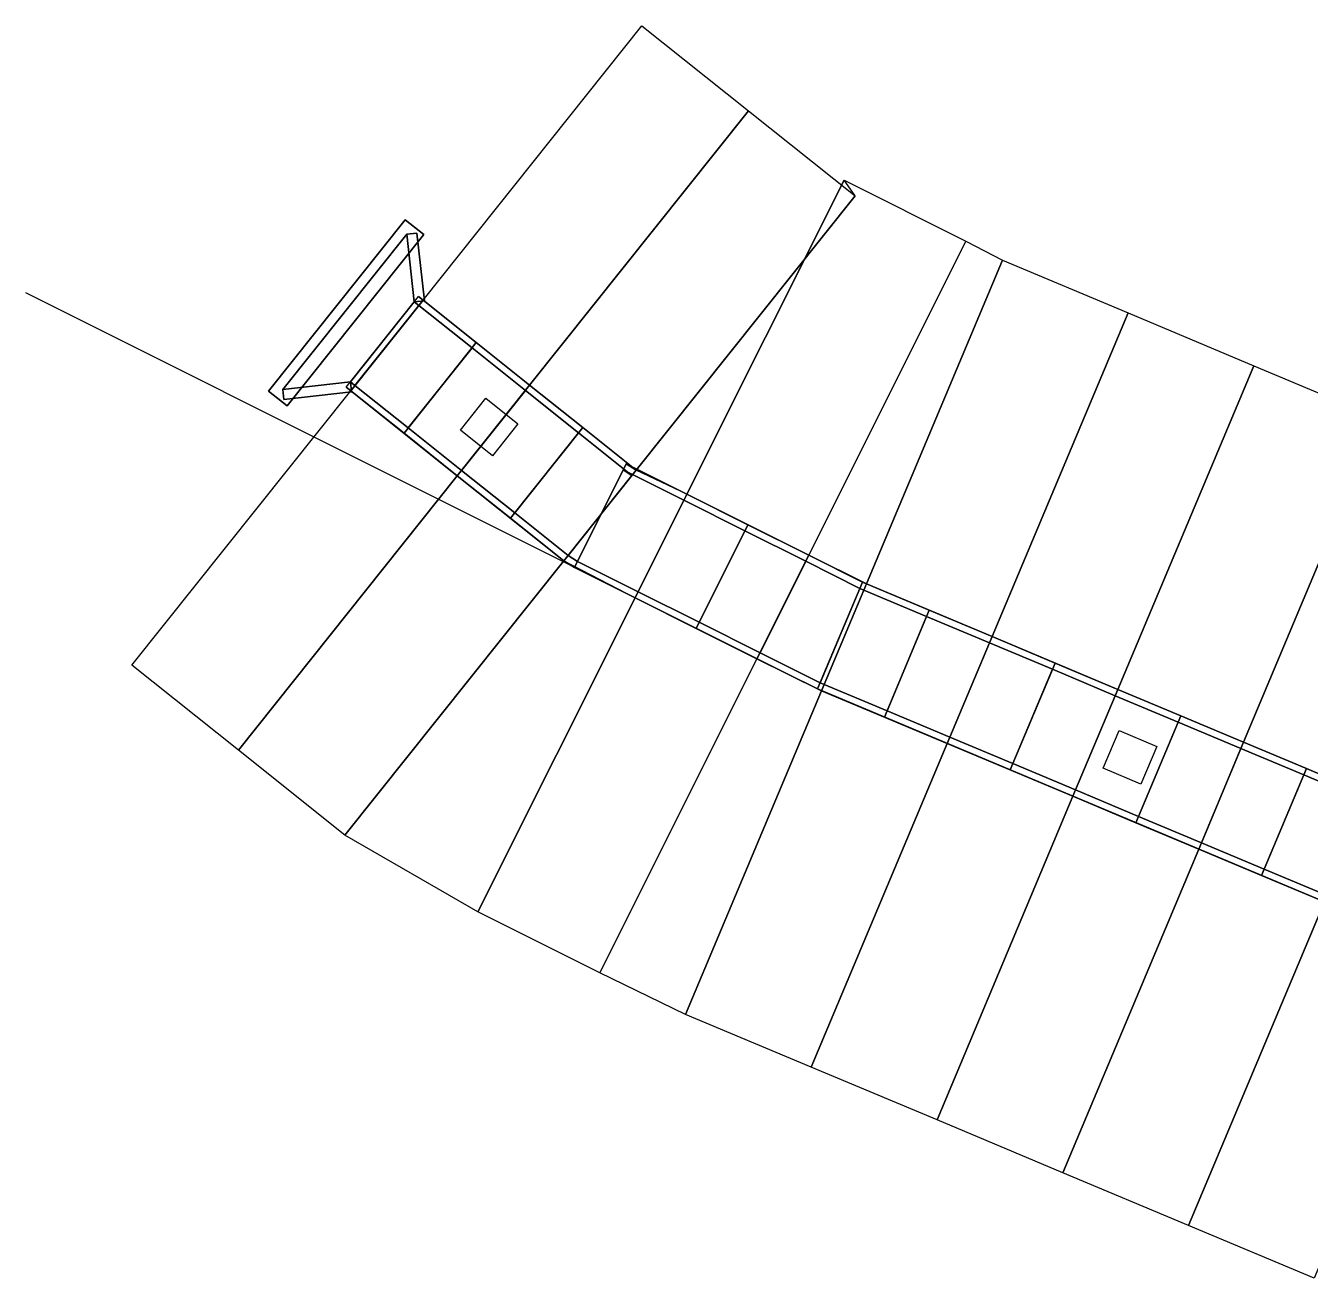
# Model space of a CAD drawing. Extents: x -568 to -418, y 8 to 39.
# Drawn here: x -567.55 to -548.71, y 20.22 to 38.6 of the extents above; entities that cross this region are included whole.
import ezdxf

# ---------------------------------------------------------------- set-up
doc = ezdxf.new("R2010")
doc.units = 0
doc.header["$LTSCALE"] = 0.25
for name, color, linetype in [('3D-AGUA', 140, 'CONTINUOUS'), ('3D-CAJA-SALIDA', 252, 'CONTINUOUS'), ('3D-COLECTOR-INTERIOR', 9, 'CONTINUOUS'), ('3D-COLECTOR-LOSA-FONDO', 253, 'CONTINUOUS'), ('3D-COLECTOR-LOSA-SUPERIOR', 254, 'CONTINUOUS'), ('3D-COLECTOR-MUROS', 252, 'CONTINUOUS'), ('3D-EMBOQUILLADO', 34, 'CONTINUOUS'), ('3D-LINDERO', 6, 'CONTINUOUS'), ('3D-REGISTROS-TAPAS', 30, 'CONTINUOUS'), ('3D-TERRENO', 8, 'CONTINUOUS')]:
    doc.layers.add(name, color=color, linetype=linetype)

msp = doc.modelspace()

# ---------------------------------------------------------------- linework, layer by layer
at = {"layer": '3D-AGUA'}
for points in [[(-562.7182, 33.3232, 258.7847), (-562.7836, 33.3754, 258.7847), (-561.8481, 34.5479, 258.7847), (-561.7828, 34.4958, 258.7847)], [(-561.9365, 32.6996, 258.7856), (-562.7182, 33.3232, 258.7847), (-561.7828, 34.4958, 258.7847), (-561.0011, 33.8722, 258.7856)], [(-561.1548, 32.076, 258.7865), (-561.9365, 32.6996, 258.7856), (-561.0011, 33.8722, 258.7856), (-560.2193, 33.2486, 258.7865)], [(-560.3731, 31.4523, 258.7874), (-561.1548, 32.076, 258.7865), (-560.2193, 33.2486, 258.7865), (-559.4376, 32.6249, 258.7874)], [(-559.5913, 30.8287, 258.7884), (-560.3731, 31.4523, 258.7874), (-559.4376, 32.6249, 258.7874), (-558.6559, 32.0013, 258.7884)], [(-559.4548, 30.7407, 258.7884), (-559.5913, 30.8287, 258.7884), (-558.6559, 32.0013, 258.7884), (-558.7835, 32.0821, 258.7884)], [(-558.5656, 30.2958, 258.7894), (-559.4548, 30.7407, 258.7884), (-558.7835, 32.0821, 258.7884), (-557.8944, 31.6372, 258.7894)], [(-557.6714, 29.8482, 258.7904), (-558.5656, 30.2958, 258.7894), (-557.8944, 31.6372, 258.7894), (-557.0001, 31.1897, 258.7904)], [(-556.7771, 29.4007, 258.7914), (-557.6714, 29.8482, 258.7904), (-557.0001, 31.1897, 258.7904), (-556.1058, 30.7421, 258.7914)], [(-555.8953, 28.9613, 258.7924), (-556.7771, 29.4007, 258.7914), (-556.1058, 30.7421, 258.7914), (-555.3144, 30.3442, 258.7924)], [(-555.8358, 28.9363, 258.7924), (-555.8953, 28.9613, 258.7924), (-555.3144, 30.3442, 258.7924), (-555.255, 30.3193, 258.7924)], [(-554.9138, 28.5491, 258.7934), (-555.8358, 28.9363, 258.7924), (-555.255, 30.3193, 258.7924), (-554.333, 29.932, 258.7934)], [(-553.9919, 28.1618, 258.7945), (-554.9138, 28.5491, 258.7934), (-554.333, 29.932, 258.7934), (-553.411, 29.5448, 258.7945)], [(-553.0699, 27.7746, 258.7955), (-553.9919, 28.1618, 258.7945), (-553.411, 29.5448, 258.7945), (-552.489, 29.1576, 258.7955)], [(-552.1479, 27.3874, 258.7966), (-553.0699, 27.7746, 258.7955), (-552.489, 29.1576, 258.7955), (-551.567, 28.7703, 258.7966)], [(-551.2259, 27.0001, 258.7977), (-552.1479, 27.3874, 258.7966), (-551.567, 28.7703, 258.7966), (-550.6451, 28.3831, 258.7977)], [(-550.3039, 26.6129, 258.7989), (-551.2259, 27.0001, 258.7977), (-550.6451, 28.3831, 258.7977), (-549.7231, 27.9959, 258.7989)], [(-549.382, 26.2257, 258.8), (-550.3039, 26.6129, 258.7989), (-549.7231, 27.9959, 258.7989), (-548.8011, 27.6086, 258.8)], [(-548.46, 25.8384, 258.8012), (-549.382, 26.2257, 258.8), (-548.8011, 27.6086, 258.8), (-547.8791, 27.2214, 258.8012)]]:
    msp.add_3dface(points, dxfattribs=at)
at = {"layer": '3D-CAJA-SALIDA'}
for points in [[(-563.7145, 33.0216, 258.3), (-563.9881, 33.2399, 258.3), (-561.9836, 35.7525, 258.3), (-561.71, 35.5342, 258.3)], [(-563.9881, 33.2399, 257.65), (-561.9836, 35.7525, 257.65), (-561.9836, 35.7525, 258.3), (-563.9881, 33.2399, 258.3)], [(-561.9836, 35.7525, 257.65), (-561.71, 35.5342, 257.65), (-561.71, 35.5342, 258.3), (-561.9836, 35.7525, 258.3)], [(-561.71, 35.5342, 257.65), (-563.7145, 33.0216, 257.65), (-563.7145, 33.0216, 258.3), (-561.71, 35.5342, 258.3)], [(-561.8481, 34.5479, 259), (-561.9599, 35.5417, 258.75), (-561.8109, 35.5584, 258.75), (-561.6991, 34.5647, 259)], [(-561.9599, 35.5417, 258.1), (-561.8109, 35.5584, 258.1), (-561.8109, 35.5584, 258.75), (-561.9599, 35.5417, 258.75)], [(-561.8481, 34.5479, 258.1), (-561.9599, 35.5417, 258.1), (-561.9599, 35.5417, 258.75), (-561.8481, 34.5479, 259)], [(-561.8109, 35.5584, 258.1), (-561.6991, 34.5647, 258.1), (-561.6991, 34.5647, 259), (-561.8109, 35.5584, 258.75)], [(-561.6991, 34.5647, 258.1), (-561.8481, 34.5479, 258.1), (-561.8481, 34.5479, 259), (-561.6991, 34.5647, 259)], [(-562.7836, 33.3754, 259), (-563.7773, 33.2636, 258.75), (-563.7605, 33.1145, 258.75), (-562.7668, 33.2263, 259)], [(-562.7836, 33.3754, 258.1), (-563.7773, 33.2636, 258.1), (-563.7773, 33.2636, 258.75), (-562.7836, 33.3754, 259)], [(-562.7668, 33.2263, 258.1), (-562.7836, 33.3754, 258.1), (-562.7836, 33.3754, 259), (-562.7668, 33.2263, 259)], [(-563.7145, 33.0216, 257.65), (-563.9881, 33.2399, 257.65), (-563.9881, 33.2399, 258.3), (-563.7145, 33.0216, 258.3)], [(-563.7773, 33.2636, 258.1), (-563.7605, 33.1145, 258.1), (-563.7605, 33.1145, 258.75), (-563.7773, 33.2636, 258.75)], [(-563.7605, 33.1145, 258.1), (-562.7668, 33.2263, 258.1), (-562.7668, 33.2263, 259), (-563.7605, 33.1145, 258.75)]]:
    msp.add_3dface(points, dxfattribs=at)
at = {"layer": '3D-COLECTOR-INTERIOR'}
for points in [[(-562.7182, 33.3232, 258.3003), (-562.7836, 33.3754, 258.3), (-561.8481, 34.5479, 258.3), (-561.7828, 34.4958, 258.3003)], [(-562.7182, 33.3232, 258.9003), (-562.7836, 33.3754, 258.9), (-561.8481, 34.5479, 258.9), (-561.7828, 34.4958, 258.9003)], [(-561.9365, 32.6996, 258.3033), (-562.7182, 33.3232, 258.3003), (-561.7828, 34.4958, 258.3003), (-561.0011, 33.8722, 258.3033)], [(-561.9365, 32.6996, 258.9033), (-562.7182, 33.3232, 258.9003), (-561.7828, 34.4958, 258.9003), (-561.0011, 33.8722, 258.9033)], [(-561.7828, 34.4958, 258.3003), (-561.8481, 34.5479, 258.3), (-561.8481, 34.5479, 258.9), (-561.7828, 34.4958, 258.9003)], [(-561.0011, 33.8722, 258.3033), (-561.7828, 34.4958, 258.3003), (-561.7828, 34.4958, 258.9003), (-561.0011, 33.8722, 258.9033)], [(-561.1548, 32.076, 258.3063), (-561.9365, 32.6996, 258.3033), (-561.0011, 33.8722, 258.3033), (-560.2193, 33.2486, 258.3063)], [(-561.1548, 32.076, 258.9063), (-561.9365, 32.6996, 258.9033), (-561.0011, 33.8722, 258.9033), (-560.2193, 33.2486, 258.9063)], [(-560.2193, 33.2486, 258.3063), (-561.0011, 33.8722, 258.3033), (-561.0011, 33.8722, 258.9033), (-560.2193, 33.2486, 258.9063)], [(-562.7182, 33.3232, 258.3003), (-562.7836, 33.3754, 258.3), (-562.7836, 33.3754, 258.9), (-562.7182, 33.3232, 258.9003)], [(-561.9365, 32.6996, 258.3033), (-562.7182, 33.3232, 258.3003), (-562.7182, 33.3232, 258.9003), (-561.9365, 32.6996, 258.9033)], [(-560.3731, 31.4523, 258.3093), (-561.1548, 32.076, 258.3063), (-560.2193, 33.2486, 258.3063), (-559.4376, 32.6249, 258.3093)], [(-560.3731, 31.4523, 258.9093), (-561.1548, 32.076, 258.9063), (-560.2193, 33.2486, 258.9063), (-559.4376, 32.6249, 258.9093)], [(-559.4376, 32.6249, 258.3093), (-560.2193, 33.2486, 258.3063), (-560.2193, 33.2486, 258.9063), (-559.4376, 32.6249, 258.9093)], [(-561.1548, 32.076, 258.3063), (-561.9365, 32.6996, 258.3033), (-561.9365, 32.6996, 258.9033), (-561.1548, 32.076, 258.9063)], [(-559.5913, 30.8287, 258.3123), (-560.3731, 31.4523, 258.3093), (-559.4376, 32.6249, 258.3093), (-558.6559, 32.0013, 258.3123)], [(-559.5913, 30.8287, 258.9123), (-560.3731, 31.4523, 258.9093), (-559.4376, 32.6249, 258.9093), (-558.6559, 32.0013, 258.9123)], [(-558.6559, 32.0013, 258.3123), (-559.4376, 32.6249, 258.3093), (-559.4376, 32.6249, 258.9093), (-558.6559, 32.0013, 258.9123)], [(-560.3731, 31.4523, 258.3093), (-561.1548, 32.076, 258.3063), (-561.1548, 32.076, 258.9063), (-560.3731, 31.4523, 258.9093)], [(-559.4548, 30.7407, 258.3123), (-559.5913, 30.8287, 258.3123), (-558.6559, 32.0013, 258.3123), (-558.7835, 32.0821, 258.3123)], [(-559.4548, 30.7407, 258.9123), (-559.5913, 30.8287, 258.9123), (-558.6559, 32.0013, 258.9123), (-558.7835, 32.0821, 258.9123)], [(-558.5656, 30.2958, 258.3154), (-559.4548, 30.7407, 258.3123), (-558.7835, 32.0821, 258.3123), (-557.8944, 31.6372, 258.3154)], [(-558.5656, 30.2958, 258.9154), (-559.4548, 30.7407, 258.9123), (-558.7835, 32.0821, 258.9123), (-557.8944, 31.6372, 258.9154)], [(-557.8944, 31.6372, 258.3154), (-558.7835, 32.0821, 258.3123), (-558.7835, 32.0821, 258.9123), (-557.8944, 31.6372, 258.9154)], [(-558.7835, 32.0821, 258.3123), (-558.6559, 32.0013, 258.3123), (-558.6559, 32.0013, 258.9123), (-558.7835, 32.0821, 258.9123)], [(-557.6714, 29.8482, 258.3184), (-558.5656, 30.2958, 258.3154), (-557.8944, 31.6372, 258.3154), (-557.0001, 31.1897, 258.3184)], [(-557.6714, 29.8482, 258.9184), (-558.5656, 30.2958, 258.9154), (-557.8944, 31.6372, 258.9154), (-557.0001, 31.1897, 258.9184)], [(-557.0001, 31.1897, 258.3184), (-557.8944, 31.6372, 258.3154), (-557.8944, 31.6372, 258.9154), (-557.0001, 31.1897, 258.9184)], [(-559.5913, 30.8287, 258.3123), (-560.3731, 31.4523, 258.3093), (-560.3731, 31.4523, 258.9093), (-559.5913, 30.8287, 258.9123)], [(-556.7771, 29.4007, 258.3214), (-557.6714, 29.8482, 258.3184), (-557.0001, 31.1897, 258.3184), (-556.1058, 30.7421, 258.3214)], [(-556.7771, 29.4007, 258.9214), (-557.6714, 29.8482, 258.9184), (-557.0001, 31.1897, 258.9184), (-556.1058, 30.7421, 258.9214)], [(-556.1058, 30.7421, 258.3214), (-557.0001, 31.1897, 258.3184), (-557.0001, 31.1897, 258.9184), (-556.1058, 30.7421, 258.9214)], [(-559.4548, 30.7407, 258.3123), (-559.5913, 30.8287, 258.3123), (-559.5913, 30.8287, 258.9123), (-559.4548, 30.7407, 258.9123)], [(-558.5656, 30.2958, 258.3154), (-559.4548, 30.7407, 258.3123), (-559.4548, 30.7407, 258.9123), (-558.5656, 30.2958, 258.9154)], [(-555.8953, 28.9613, 258.3242), (-556.7771, 29.4007, 258.3214), (-556.1058, 30.7421, 258.3214), (-555.3144, 30.3442, 258.3242)], [(-555.8953, 28.9613, 258.9242), (-556.7771, 29.4007, 258.9214), (-556.1058, 30.7421, 258.9214), (-555.3144, 30.3442, 258.9242)], [(-555.3144, 30.3442, 258.3242), (-556.1058, 30.7421, 258.3214), (-556.1058, 30.7421, 258.9214), (-555.3144, 30.3442, 258.9242)], [(-555.8358, 28.9363, 258.3244), (-555.8953, 28.9613, 258.3242), (-555.3144, 30.3442, 258.3242), (-555.255, 30.3193, 258.3244)], [(-555.8358, 28.9363, 258.9244), (-555.8953, 28.9613, 258.9242), (-555.3144, 30.3442, 258.9242), (-555.255, 30.3193, 258.9244)], [(-555.255, 30.3193, 258.3244), (-555.3144, 30.3442, 258.3242), (-555.3144, 30.3442, 258.9242), (-555.255, 30.3193, 258.9244)], [(-557.6714, 29.8482, 258.3184), (-558.5656, 30.2958, 258.3154), (-558.5656, 30.2958, 258.9154), (-557.6714, 29.8482, 258.9184)], [(-554.9138, 28.5491, 258.3274), (-555.8358, 28.9363, 258.3244), (-555.255, 30.3193, 258.3244), (-554.333, 29.932, 258.3274)], [(-554.9138, 28.5491, 258.9274), (-555.8358, 28.9363, 258.9244), (-555.255, 30.3193, 258.9244), (-554.333, 29.932, 258.9274)], [(-554.333, 29.932, 258.3274), (-555.255, 30.3193, 258.3244), (-555.255, 30.3193, 258.9244), (-554.333, 29.932, 258.9274)], [(-556.7771, 29.4007, 258.3214), (-557.6714, 29.8482, 258.3184), (-557.6714, 29.8482, 258.9184), (-556.7771, 29.4007, 258.9214)], [(-553.9919, 28.1618, 258.3305), (-554.9138, 28.5491, 258.3274), (-554.333, 29.932, 258.3274), (-553.411, 29.5448, 258.3305)], [(-553.9919, 28.1618, 258.9305), (-554.9138, 28.5491, 258.9274), (-554.333, 29.932, 258.9274), (-553.411, 29.5448, 258.9305)], [(-553.411, 29.5448, 258.3305), (-554.333, 29.932, 258.3274), (-554.333, 29.932, 258.9274), (-553.411, 29.5448, 258.9305)], [(-555.8953, 28.9613, 258.3242), (-556.7771, 29.4007, 258.3214), (-556.7771, 29.4007, 258.9214), (-555.8953, 28.9613, 258.9242)], [(-553.0699, 27.7746, 258.3335), (-553.9919, 28.1618, 258.3305), (-553.411, 29.5448, 258.3305), (-552.489, 29.1576, 258.3335)], [(-553.0699, 27.7746, 258.9335), (-553.9919, 28.1618, 258.9305), (-553.411, 29.5448, 258.9305), (-552.489, 29.1576, 258.9335)], [(-552.489, 29.1576, 258.3335), (-553.411, 29.5448, 258.3305), (-553.411, 29.5448, 258.9305), (-552.489, 29.1576, 258.9335)], [(-552.1479, 27.3874, 258.3365), (-553.0699, 27.7746, 258.3335), (-552.489, 29.1576, 258.3335), (-551.567, 28.7703, 258.3365)], [(-552.1479, 27.3874, 258.9365), (-553.0699, 27.7746, 258.9335), (-552.489, 29.1576, 258.9335), (-551.567, 28.7703, 258.9365)], [(-551.567, 28.7703, 258.3365), (-552.489, 29.1576, 258.3335), (-552.489, 29.1576, 258.9335), (-551.567, 28.7703, 258.9365)], [(-555.8358, 28.9363, 258.3244), (-555.8953, 28.9613, 258.3242), (-555.8953, 28.9613, 258.9242), (-555.8358, 28.9363, 258.9244)], [(-554.9138, 28.5491, 258.3274), (-555.8358, 28.9363, 258.3244), (-555.8358, 28.9363, 258.9244), (-554.9138, 28.5491, 258.9274)], [(-551.2259, 27.0001, 258.3395), (-552.1479, 27.3874, 258.3365), (-551.567, 28.7703, 258.3365), (-550.6451, 28.3831, 258.3395)], [(-551.2259, 27.0001, 258.9395), (-552.1479, 27.3874, 258.9365), (-551.567, 28.7703, 258.9365), (-550.6451, 28.3831, 258.9395)], [(-550.6451, 28.3831, 258.3395), (-551.567, 28.7703, 258.3365), (-551.567, 28.7703, 258.9365), (-550.6451, 28.3831, 258.9395)], [(-553.9919, 28.1618, 258.3305), (-554.9138, 28.5491, 258.3274), (-554.9138, 28.5491, 258.9274), (-553.9919, 28.1618, 258.9305)], [(-550.3039, 26.6129, 258.3425), (-551.2259, 27.0001, 258.3395), (-550.6451, 28.3831, 258.3395), (-549.7231, 27.9959, 258.3425)], [(-550.3039, 26.6129, 258.9425), (-551.2259, 27.0001, 258.9395), (-550.6451, 28.3831, 258.9395), (-549.7231, 27.9959, 258.9425)], [(-549.7231, 27.9959, 258.3425), (-550.6451, 28.3831, 258.3395), (-550.6451, 28.3831, 258.9395), (-549.7231, 27.9959, 258.9425)], [(-553.0699, 27.7746, 258.3335), (-553.9919, 28.1618, 258.3305), (-553.9919, 28.1618, 258.9305), (-553.0699, 27.7746, 258.9335)], [(-549.382, 26.2257, 258.3455), (-550.3039, 26.6129, 258.3425), (-549.7231, 27.9959, 258.3425), (-548.8011, 27.6086, 258.3455)], [(-549.382, 26.2257, 258.9455), (-550.3039, 26.6129, 258.9425), (-549.7231, 27.9959, 258.9425), (-548.8011, 27.6086, 258.9455)], [(-548.8011, 27.6086, 258.3455), (-549.7231, 27.9959, 258.3425), (-549.7231, 27.9959, 258.9425), (-548.8011, 27.6086, 258.9455)], [(-552.1479, 27.3874, 258.3365), (-553.0699, 27.7746, 258.3335), (-553.0699, 27.7746, 258.9335), (-552.1479, 27.3874, 258.9365)], [(-548.46, 25.8384, 258.3486), (-549.382, 26.2257, 258.3455), (-548.8011, 27.6086, 258.3455), (-547.8791, 27.2214, 258.3486)], [(-548.46, 25.8384, 258.9486), (-549.382, 26.2257, 258.9455), (-548.8011, 27.6086, 258.9455), (-547.8791, 27.2214, 258.9486)], [(-547.8791, 27.2214, 258.3486), (-548.8011, 27.6086, 258.3455), (-548.8011, 27.6086, 258.9455), (-547.8791, 27.2214, 258.9486)], [(-551.2259, 27.0001, 258.3395), (-552.1479, 27.3874, 258.3365), (-552.1479, 27.3874, 258.9365), (-551.2259, 27.0001, 258.9395)], [(-550.3039, 26.6129, 258.3425), (-551.2259, 27.0001, 258.3395), (-551.2259, 27.0001, 258.9395), (-550.3039, 26.6129, 258.9425)], [(-549.382, 26.2257, 258.3455), (-550.3039, 26.6129, 258.3425), (-550.3039, 26.6129, 258.9425), (-549.382, 26.2257, 258.9455)], [(-548.46, 25.8384, 258.3486), (-549.382, 26.2257, 258.3455), (-549.382, 26.2257, 258.9455), (-548.46, 25.8384, 258.9486)]]:
    msp.add_3dface(points, dxfattribs=at)
at = {"layer": '3D-COLECTOR-LOSA-FONDO'}
for points in [[(-562.7806, 33.2451, 258.1503), (-562.8459, 33.2972, 258.15), (-561.7858, 34.6261, 258.15), (-561.7204, 34.574, 258.1503)], [(-561.9989, 32.6214, 258.1533), (-562.7806, 33.2451, 258.1503), (-561.7204, 34.574, 258.1503), (-560.9387, 33.9504, 258.1533)], [(-561.2172, 31.9978, 258.1563), (-561.9989, 32.6214, 258.1533), (-560.9387, 33.9504, 258.1533), (-560.157, 33.3267, 258.1563)], [(-560.4354, 31.3742, 258.1593), (-561.2172, 31.9978, 258.1563), (-560.157, 33.3267, 258.1563), (-559.3753, 32.7031, 258.1593)], [(-559.6537, 30.7505, 258.1623), (-560.4354, 31.3742, 258.1593), (-559.3753, 32.7031, 258.1593), (-558.5935, 32.0795, 258.1623)], [(-559.4995, 30.6513, 258.1623), (-559.6537, 30.7505, 258.1623), (-558.5935, 32.0795, 258.1623), (-558.7388, 32.1716, 258.1623)], [(-558.6104, 30.2063, 258.1654), (-559.4995, 30.6513, 258.1623), (-558.7388, 32.1716, 258.1623), (-557.8496, 31.7266, 258.1654)], [(-557.7161, 29.7588, 258.1684), (-558.6104, 30.2063, 258.1654), (-557.8496, 31.7266, 258.1654), (-556.9553, 31.2791, 258.1684)], [(-556.8218, 29.3113, 258.1714), (-557.7161, 29.7588, 258.1684), (-556.9553, 31.2791, 258.1684), (-556.0611, 30.8316, 258.1714)], [(-555.934, 28.8691, 258.1742), (-556.8218, 29.3113, 258.1714), (-556.0611, 30.8316, 258.1714), (-555.2757, 30.4364, 258.1742)], [(-555.8745, 28.8441, 258.1744), (-555.934, 28.8691, 258.1742), (-555.2757, 30.4364, 258.1742), (-555.2162, 30.4115, 258.1744)], [(-554.9526, 28.4569, 258.1774), (-555.8745, 28.8441, 258.1744), (-555.2162, 30.4115, 258.1744), (-554.2943, 30.0242, 258.1774)], [(-554.0306, 28.0696, 258.1805), (-554.9526, 28.4569, 258.1774), (-554.2943, 30.0242, 258.1774), (-553.3723, 29.637, 258.1805)], [(-553.1086, 27.6824, 258.1835), (-554.0306, 28.0696, 258.1805), (-553.3723, 29.637, 258.1805), (-552.4503, 29.2498, 258.1835)], [(-552.1866, 27.2952, 258.1865), (-553.1086, 27.6824, 258.1835), (-552.4503, 29.2498, 258.1835), (-551.5283, 28.8625, 258.1865)], [(-551.2646, 26.9079, 258.1895), (-552.1866, 27.2952, 258.1865), (-551.5283, 28.8625, 258.1865), (-550.6063, 28.4753, 258.1895)], [(-550.3427, 26.5207, 258.1925), (-551.2646, 26.9079, 258.1895), (-550.6063, 28.4753, 258.1895), (-549.6844, 28.0881, 258.1925)], [(-549.4207, 26.1335, 258.1955), (-550.3427, 26.5207, 258.1925), (-549.6844, 28.0881, 258.1925), (-548.7624, 27.7008, 258.1955)], [(-548.4987, 25.7462, 258.1986), (-549.4207, 26.1335, 258.1955), (-548.7624, 27.7008, 258.1955), (-547.8404, 27.3136, 258.1986)]]:
    msp.add_3dface(points, dxfattribs=at)
at = {"layer": '3D-COLECTOR-LOSA-SUPERIOR'}
for points in [[(-562.7806, 33.2451, 259.0003), (-562.8459, 33.2972, 259), (-561.7858, 34.6261, 259), (-561.7204, 34.574, 259.0003)], [(-561.9989, 32.6214, 259.0033), (-562.7806, 33.2451, 259.0003), (-561.7204, 34.574, 259.0003), (-560.9387, 33.9504, 259.0033)], [(-561.2172, 31.9978, 259.0063), (-561.9989, 32.6214, 259.0033), (-560.9387, 33.9504, 259.0033), (-560.157, 33.3267, 259.0063)], [(-560.4354, 31.3742, 259.0093), (-561.2172, 31.9978, 259.0063), (-560.157, 33.3267, 259.0063), (-559.3753, 32.7031, 259.0093)], [(-559.6537, 30.7505, 259.0123), (-560.4354, 31.3742, 259.0093), (-559.3753, 32.7031, 259.0093), (-558.5935, 32.0795, 259.0123)], [(-559.4995, 30.6513, 259.0123), (-559.6537, 30.7505, 259.0123), (-558.5935, 32.0795, 259.0123), (-558.7388, 32.1716, 259.0123)], [(-558.6104, 30.2063, 259.0154), (-559.4995, 30.6513, 259.0123), (-558.7388, 32.1716, 259.0123), (-557.8496, 31.7266, 259.0154)], [(-557.7161, 29.7588, 259.0184), (-558.6104, 30.2063, 259.0154), (-557.8496, 31.7266, 259.0154), (-556.9553, 31.2791, 259.0184)], [(-556.8218, 29.3113, 259.0214), (-557.7161, 29.7588, 259.0184), (-556.9553, 31.2791, 259.0184), (-556.0611, 30.8316, 259.0214)], [(-555.934, 28.8691, 259.0242), (-556.8218, 29.3113, 259.0214), (-556.0611, 30.8316, 259.0214), (-555.2757, 30.4364, 259.0242)], [(-555.8745, 28.8441, 259.0244), (-555.934, 28.8691, 259.0242), (-555.2757, 30.4364, 259.0242), (-555.2162, 30.4115, 259.0244)], [(-554.9526, 28.4569, 259.0274), (-555.8745, 28.8441, 259.0244), (-555.2162, 30.4115, 259.0244), (-554.2943, 30.0242, 259.0274)], [(-554.0306, 28.0696, 259.0305), (-554.9526, 28.4569, 259.0274), (-554.2943, 30.0242, 259.0274), (-553.3723, 29.637, 259.0305)], [(-553.1086, 27.6824, 259.0335), (-554.0306, 28.0696, 259.0305), (-553.3723, 29.637, 259.0305), (-552.4503, 29.2498, 259.0335)], [(-552.1866, 27.2952, 259.0365), (-553.1086, 27.6824, 259.0335), (-552.4503, 29.2498, 259.0335), (-551.5283, 28.8625, 259.0365)], [(-551.2646, 26.9079, 259.0395), (-552.1866, 27.2952, 259.0365), (-551.5283, 28.8625, 259.0365), (-550.6063, 28.4753, 259.0395)], [(-550.3427, 26.5207, 259.0425), (-551.2646, 26.9079, 259.0395), (-550.6063, 28.4753, 259.0395), (-549.6844, 28.0881, 259.0425)], [(-549.4207, 26.1335, 259.0455), (-550.3427, 26.5207, 259.0425), (-549.6844, 28.0881, 259.0425), (-548.7624, 27.7008, 259.0455)], [(-548.4987, 25.7462, 259.0486), (-549.4207, 26.1335, 259.0455), (-548.7624, 27.7008, 259.0455), (-547.8404, 27.3136, 259.0486)]]:
    msp.add_3dface(points, dxfattribs=at)
at = {"layer": '3D-COLECTOR-MUROS'}
for points in [[(-561.7204, 34.574, 258.1503), (-561.7858, 34.6261, 258.15), (-561.7858, 34.6261, 259), (-561.7204, 34.574, 259.0003)], [(-560.9387, 33.9504, 258.1533), (-561.7204, 34.574, 258.1503), (-561.7204, 34.574, 259.0003), (-560.9387, 33.9504, 259.0033)], [(-560.157, 33.3267, 258.1563), (-560.9387, 33.9504, 258.1533), (-560.9387, 33.9504, 259.0033), (-560.157, 33.3267, 259.0063)], [(-562.7806, 33.2451, 258.1503), (-562.8459, 33.2972, 258.15), (-562.8459, 33.2972, 259), (-562.7806, 33.2451, 259.0003)], [(-561.9989, 32.6214, 258.1533), (-562.7806, 33.2451, 258.1503), (-562.7806, 33.2451, 259.0003), (-561.9989, 32.6214, 259.0033)], [(-559.3753, 32.7031, 258.1593), (-560.157, 33.3267, 258.1563), (-560.157, 33.3267, 259.0063), (-559.3753, 32.7031, 259.0093)], [(-561.2172, 31.9978, 258.1563), (-561.9989, 32.6214, 258.1533), (-561.9989, 32.6214, 259.0033), (-561.2172, 31.9978, 259.0063)], [(-558.5935, 32.0795, 258.1623), (-559.3753, 32.7031, 258.1593), (-559.3753, 32.7031, 259.0093), (-558.5935, 32.0795, 259.0123)], [(-557.8496, 31.7266, 258.1654), (-558.7388, 32.1716, 258.1623), (-558.7388, 32.1716, 259.0123), (-557.8496, 31.7266, 259.0154)], [(-558.7388, 32.1716, 258.1623), (-558.5935, 32.0795, 258.1623), (-558.5935, 32.0795, 259.0123), (-558.7388, 32.1716, 259.0123)], [(-560.4354, 31.3742, 258.1593), (-561.2172, 31.9978, 258.1563), (-561.2172, 31.9978, 259.0063), (-560.4354, 31.3742, 259.0093)], [(-556.9553, 31.2791, 258.1684), (-557.8496, 31.7266, 258.1654), (-557.8496, 31.7266, 259.0154), (-556.9553, 31.2791, 259.0184)], [(-559.6537, 30.7505, 258.1623), (-560.4354, 31.3742, 258.1593), (-560.4354, 31.3742, 259.0093), (-559.6537, 30.7505, 259.0123)], [(-556.0611, 30.8316, 258.1714), (-556.9553, 31.2791, 258.1684), (-556.9553, 31.2791, 259.0184), (-556.0611, 30.8316, 259.0214)], [(-559.4995, 30.6513, 258.1623), (-559.6537, 30.7505, 258.1623), (-559.6537, 30.7505, 259.0123), (-559.4995, 30.6513, 259.0123)], [(-555.2757, 30.4364, 258.1742), (-556.0611, 30.8316, 258.1714), (-556.0611, 30.8316, 259.0214), (-555.2757, 30.4364, 259.0242)], [(-558.6104, 30.2063, 258.1654), (-559.4995, 30.6513, 258.1623), (-559.4995, 30.6513, 259.0123), (-558.6104, 30.2063, 259.0154)], [(-555.2162, 30.4115, 258.1744), (-555.2757, 30.4364, 258.1742), (-555.2757, 30.4364, 259.0242), (-555.2162, 30.4115, 259.0244)], [(-554.2943, 30.0242, 258.1774), (-555.2162, 30.4115, 258.1744), (-555.2162, 30.4115, 259.0244), (-554.2943, 30.0242, 259.0274)], [(-557.7161, 29.7588, 258.1684), (-558.6104, 30.2063, 258.1654), (-558.6104, 30.2063, 259.0154), (-557.7161, 29.7588, 259.0184)], [(-553.3723, 29.637, 258.1805), (-554.2943, 30.0242, 258.1774), (-554.2943, 30.0242, 259.0274), (-553.3723, 29.637, 259.0305)], [(-556.8218, 29.3113, 258.1714), (-557.7161, 29.7588, 258.1684), (-557.7161, 29.7588, 259.0184), (-556.8218, 29.3113, 259.0214)], [(-552.4503, 29.2498, 258.1835), (-553.3723, 29.637, 258.1805), (-553.3723, 29.637, 259.0305), (-552.4503, 29.2498, 259.0335)], [(-555.934, 28.8691, 258.1742), (-556.8218, 29.3113, 258.1714), (-556.8218, 29.3113, 259.0214), (-555.934, 28.8691, 259.0242)], [(-551.5283, 28.8625, 258.1865), (-552.4503, 29.2498, 258.1835), (-552.4503, 29.2498, 259.0335), (-551.5283, 28.8625, 259.0365)], [(-555.8745, 28.8441, 258.1744), (-555.934, 28.8691, 258.1742), (-555.934, 28.8691, 259.0242), (-555.8745, 28.8441, 259.0244)], [(-554.9526, 28.4569, 258.1774), (-555.8745, 28.8441, 258.1744), (-555.8745, 28.8441, 259.0244), (-554.9526, 28.4569, 259.0274)], [(-550.6063, 28.4753, 258.1895), (-551.5283, 28.8625, 258.1865), (-551.5283, 28.8625, 259.0365), (-550.6063, 28.4753, 259.0395)], [(-554.0306, 28.0696, 258.1805), (-554.9526, 28.4569, 258.1774), (-554.9526, 28.4569, 259.0274), (-554.0306, 28.0696, 259.0305)], [(-549.6844, 28.0881, 258.1925), (-550.6063, 28.4753, 258.1895), (-550.6063, 28.4753, 259.0395), (-549.6844, 28.0881, 259.0425)], [(-548.7624, 27.7008, 258.1955), (-549.6844, 28.0881, 258.1925), (-549.6844, 28.0881, 259.0425), (-548.7624, 27.7008, 259.0455)], [(-553.1086, 27.6824, 258.1835), (-554.0306, 28.0696, 258.1805), (-554.0306, 28.0696, 259.0305), (-553.1086, 27.6824, 259.0335)], [(-547.8404, 27.3136, 258.1986), (-548.7624, 27.7008, 258.1955), (-548.7624, 27.7008, 259.0455), (-547.8404, 27.3136, 259.0486)], [(-552.1866, 27.2952, 258.1865), (-553.1086, 27.6824, 258.1835), (-553.1086, 27.6824, 259.0335), (-552.1866, 27.2952, 259.0365)], [(-551.2646, 26.9079, 258.1895), (-552.1866, 27.2952, 258.1865), (-552.1866, 27.2952, 259.0365), (-551.2646, 26.9079, 259.0395)], [(-550.3427, 26.5207, 258.1925), (-551.2646, 26.9079, 258.1895), (-551.2646, 26.9079, 259.0395), (-550.3427, 26.5207, 259.0425)], [(-549.4207, 26.1335, 258.1955), (-550.3427, 26.5207, 258.1925), (-550.3427, 26.5207, 259.0425), (-549.4207, 26.1335, 259.0455)], [(-548.4987, 25.7462, 258.1986), (-549.4207, 26.1335, 258.1955), (-549.4207, 26.1335, 259.0455), (-548.4987, 25.7462, 259.0486)]]:
    msp.add_3dface(points, dxfattribs=at)
at = {"layer": '3D-EMBOQUILLADO'}
for points in [[(-562.7836, 33.3754, 258.3), (-563.7773, 33.2636, 258.3), (-561.9599, 35.5417, 258.3), (-561.8481, 34.5479, 258.3)], [(-563.7773, 33.2636, 258.1), (-561.9599, 35.5417, 258.1), (-561.9599, 35.5417, 258.3), (-563.7773, 33.2636, 258.3)], [(-561.9599, 35.5417, 258.1), (-561.8481, 34.5479, 258.1), (-561.8481, 34.5479, 258.3), (-561.9599, 35.5417, 258.3)], [(-561.8481, 34.5479, 258.1), (-562.7836, 33.3754, 258.1), (-562.7836, 33.3754, 258.3), (-561.8481, 34.5479, 258.3)], [(-562.7836, 33.3754, 258.1), (-563.7773, 33.2636, 258.1), (-563.7773, 33.2636, 258.3), (-562.7836, 33.3754, 258.3)]]:
    msp.add_3dface(points, dxfattribs=at)
at = {"layer": '3D-LINDERO'}
for p, q in [((-555.96, 28.88, 259.27), (-567.548, 34.679, 259.27)), ((-541.853, 22.955, 259.27), (-555.96, 28.88, 259.27))]:
    msp.add_line(p, q, dxfattribs=at)
at = {"layer": '3D-REGISTROS-TAPAS'}
for points in [[(-560.7022, 32.2905, 259.0111), (-561.1712, 32.6647, 259.0111), (-560.797, 33.1338, 259.0111), (-560.328, 32.7596, 259.0111)], [(-551.19, 27.4731, 259.0432), (-551.7431, 27.7054, 259.0432), (-551.5108, 28.2586, 259.0432), (-550.9576, 28.0263, 259.0432)]]:
    msp.add_3dface(points, dxfattribs=at)
at = {"layer": '3D-TERRENO'}
for points in [[(-560.157, 33.3267, 258.4546), (-561.7204, 34.574, 258.3683), (-558.5087, 38.5998, 258.3885), (-556.9453, 37.3526, 258.259)], [(-558.5935, 32.0795, 258.542), (-560.157, 33.3267, 258.4546), (-556.9453, 37.3526, 258.259), (-555.3818, 36.1053, 258.2687)], [(-557.8496, 31.7266, 258.5261), (-558.5935, 32.0795, 258.542), (-555.3818, 36.1053, 258.2687), (-555.5449, 36.3321, 258.261)], [(-556.0611, 30.8316, 258.5142), (-557.8496, 31.7266, 258.5261), (-555.5449, 36.3321, 258.261), (-553.7563, 35.4371, 258.3144)], [(-555.2162, 30.4115, 258.5277), (-556.0611, 30.8316, 258.5142), (-553.7563, 35.4371, 258.3144), (-553.222, 35.1597, 258.3217)], [(-553.3723, 29.637, 258.6056), (-555.2162, 30.4115, 258.5277), (-553.222, 35.1597, 258.3217), (-551.378, 34.3852, 258.4139)], [(-551.5283, 28.8625, 258.6656), (-553.3723, 29.637, 258.6056), (-551.378, 34.3852, 258.4139), (-549.5341, 33.6107, 258.5112)], [(-549.6844, 28.0881, 258.632), (-551.5283, 28.8625, 258.6656), (-549.5341, 33.6107, 258.5112), (-547.6901, 32.8363, 258.5873)], [(-564.4288, 27.9719, 258.5212), (-565.9923, 29.2192, 258.4482), (-562.7806, 33.2451, 258.4432), (-561.2172, 31.9978, 258.531)], [(-547.8404, 27.3136, 258.5587), (-549.6844, 28.0881, 258.632), (-547.6901, 32.8363, 258.5873), (-545.8461, 32.0618, 258.6457)], [(-562.8654, 26.7247, 258.5788), (-564.4288, 27.9719, 258.5212), (-561.2172, 31.9978, 258.531), (-559.6537, 30.7505, 258.5518)], [(-560.9151, 25.6008, 258.5002), (-562.8654, 26.7247, 258.5788), (-559.6537, 30.7505, 258.5518), (-558.6104, 30.2063, 258.5545)], [(-559.1266, 24.7058, 258.4603), (-560.9151, 25.6008, 258.5002), (-558.6104, 30.2063, 258.5545), (-556.8218, 29.3113, 258.5581)], [(-557.8688, 24.0959, 258.5079), (-559.1266, 24.7058, 258.4603), (-556.8218, 29.3113, 258.5581), (-555.8745, 28.8441, 258.5878)], [(-556.0248, 23.3214, 258.5865), (-557.8688, 24.0959, 258.5079), (-555.8745, 28.8441, 258.5878), (-554.0306, 28.0696, 258.6535)], [(-554.1809, 22.547, 258.6011), (-556.0248, 23.3214, 258.5865), (-554.0306, 28.0696, 258.6535), (-552.1866, 27.2952, 258.6805)], [(-552.3369, 21.7725, 258.5927), (-554.1809, 22.547, 258.6011), (-552.1866, 27.2952, 258.6805), (-550.3427, 26.5207, 258.6604)], [(-550.493, 20.998, 258.5925), (-552.3369, 21.7725, 258.5927), (-550.3427, 26.5207, 258.6604), (-548.4987, 25.7462, 258.5546)], [(-548.649, 20.2235, 258.5539), (-550.493, 20.998, 258.5925), (-548.4987, 25.7462, 258.5546), (-546.6547, 24.9718, 258.5308)]]:
    msp.add_3dface(points, dxfattribs=at)

doc.saveas('drawing.dxf')
